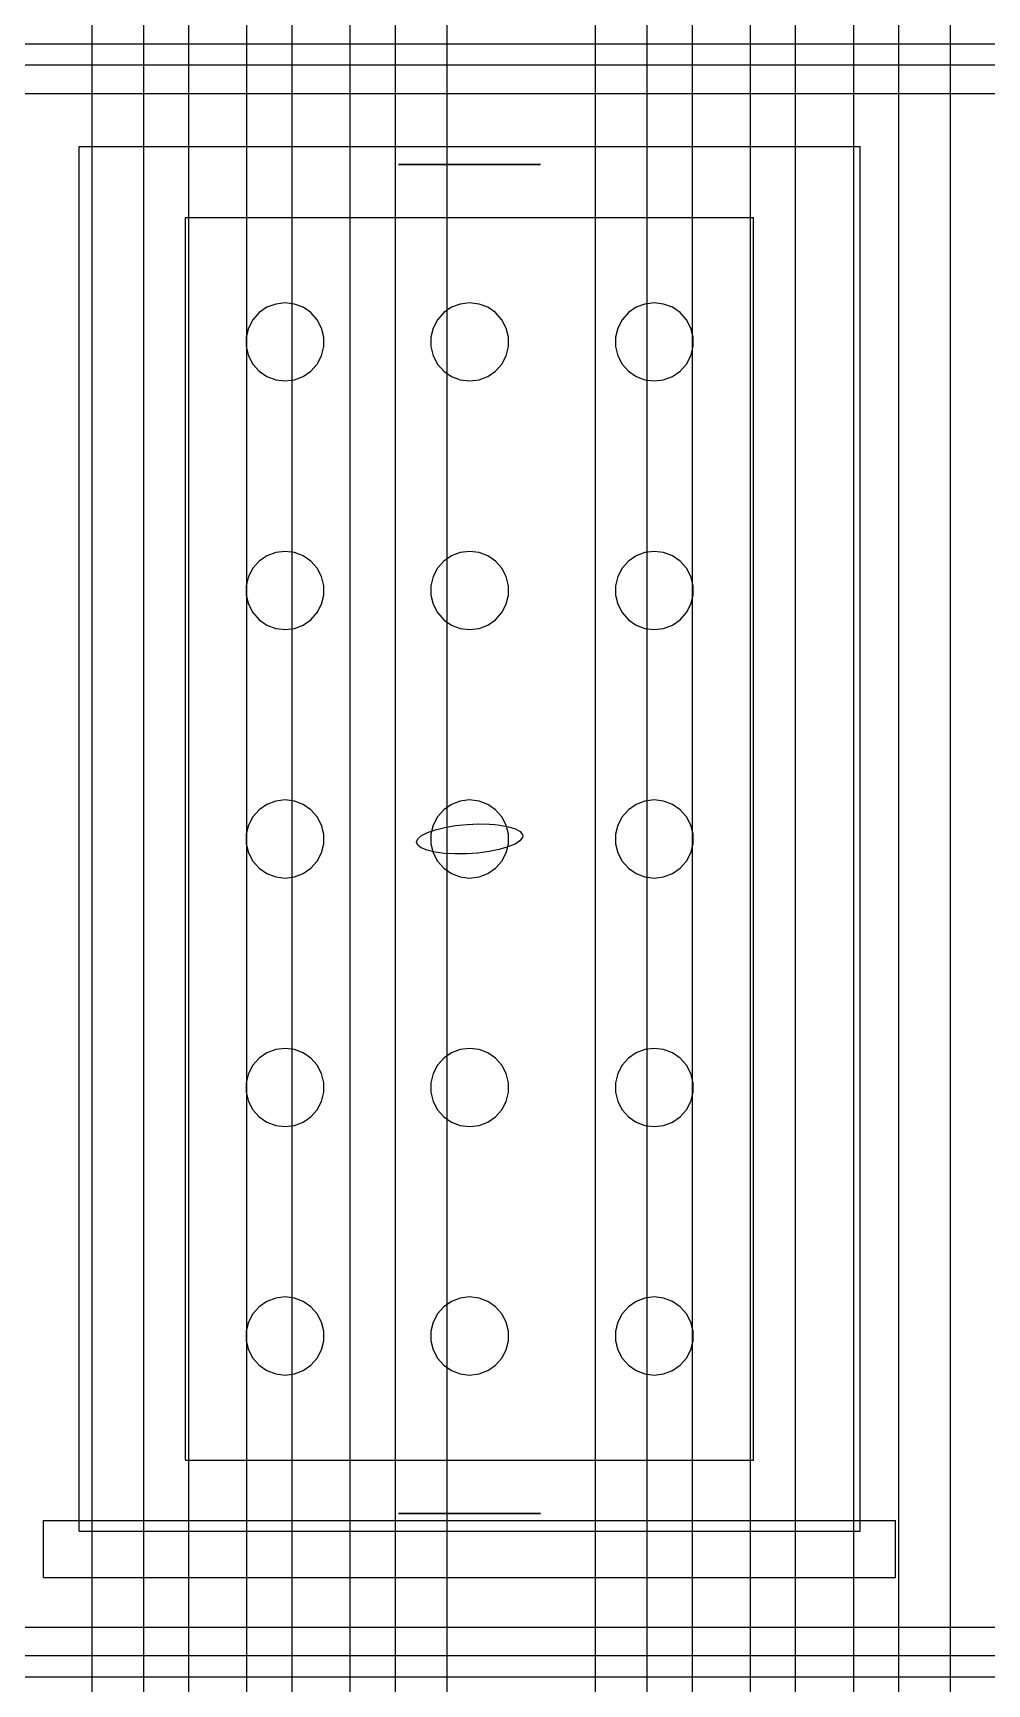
# Model space of a CAD drawing. Header units: millimetres. Extents: x -1355 to 669, y -1138 to 733.
# Drawn here: x -193.26 to -178.48, y 30.99 to 56.56 of the extents above; entities that cross this region are included whole.
import ezdxf

# ---------------------------------------------------------------- set-up
doc = ezdxf.new("R2010")
doc.units = ezdxf.units.MM
doc.layers.add('HIDDEN', color=8, linetype='Continuous')

msp = doc.modelspace()

# ---------------------------------------------------------------- linework, layer by layer
at = {"layer": 'HIDDEN'}
for points in [[(-192.35, 5.81), (-192.35, 276.75)], [(-192.35, 5.81), (-192.35, 276.75)], [(-186.85, 5.81), (-186.85, 276.75)], [(-186.85, 5.81), (-186.85, 276.75)], [(-184.55, 6.03), (-184.55, 276.75)], [(-184.55, 6.03), (-184.55, 276.75)], [(-179.05, 6.03), (-179.05, 276.75)], [(-179.05, 6.03), (-179.05, 276.75)], [(-191.55, 6.31), (-191.55, 276.25)], [(-191.55, 6.31), (-191.55, 276.25)], [(-190.85, 6.31), (-190.85, 276.25)], [(-190.85, 6.31), (-190.85, 276.25)], [(-189.95, 6.31), (-189.95, 276.25)], [(-189.95, 6.31), (-189.95, 276.25)], [(-189.25, 6.31), (-189.25, 276.25)], [(-189.25, 6.31), (-189.25, 276.25)], [(-188.35, 6.31), (-188.35, 276.25)], [(-188.35, 6.31), (-188.35, 276.25)], [(-187.65, 6.31), (-187.65, 276.25)], [(-187.65, 6.31), (-187.65, 276.25)], [(-183.75, 6.53), (-183.75, 276.25)], [(-183.75, 6.53), (-183.75, 276.25)], [(-183.05, 6.53), (-183.05, 276.25)], [(-183.05, 6.53), (-183.05, 276.25)], [(-182.15, 6.53), (-182.15, 276.25)], [(-182.15, 6.53), (-182.15, 276.25)], [(-181.45, 6.53), (-181.45, 276.25)], [(-181.45, 6.53), (-181.45, 276.25)], [(-180.55, 6.53), (-180.55, 276.25)], [(-180.55, 6.53), (-180.55, 276.25)], [(-179.85, 6.53), (-179.85, 276.25)], [(-179.85, 6.53), (-179.85, 276.25)], [(-317.4, 56.4), (-97.4, 56.4)], [(-317.4, 56.4), (-97.4, 56.4)], [(-317.4, 56.4), (-97.4, 56.4)], [(-317.4, 56.4), (-97.4, 56.4)], [(-317.4, 56.07), (-97.4, 56.07)], [(-317.4, 56.07), (-97.4, 56.07)], [(-317.4, 55.63), (-97.4, 55.63)], [(-317.4, 55.63), (-97.4, 55.63)], [(-317.4, 55.63), (-97.4, 55.63)], [(-317.4, 55.63), (-97.4, 55.63)], [(-192.55, 54.805), (-180.45, 54.805)], [(-192.55, 54.805), (-180.45, 54.805)], [(-192.55, 33.355), (-192.55, 54.805)], [(-192.55, 33.355), (-192.55, 54.805)], [(-180.45, 33.355), (-180.45, 54.805)], [(-180.45, 33.355), (-180.45, 54.805)], [(-187.6, 54.53), (-187.592, 54.53)], [(-187.592, 54.53), (-187.6, 54.53)], [(-187.592, 54.53), (-187.529, 54.53)], [(-187.529, 54.53), (-187.592, 54.53)], [(-187.529, 54.53), (-187.405, 54.53)], [(-187.405, 54.53), (-187.529, 54.53)], [(-187.405, 54.53), (-187.229, 54.53)], [(-187.229, 54.53), (-187.405, 54.53)], [(-187.229, 54.53), (-187.011, 54.53)], [(-187.011, 54.53), (-187.229, 54.53)], [(-187.011, 54.53), (-186.763, 54.53)], [(-186.763, 54.53), (-187.011, 54.53)], [(-186.763, 54.53), (-186.5, 54.53)], [(-186.5, 54.53), (-186.763, 54.53)], [(-186.237, 54.53), (-186.5, 54.53)], [(-186.5, 54.53), (-186.237, 54.53)], [(-185.989, 54.53), (-186.237, 54.53)], [(-186.237, 54.53), (-185.989, 54.53)], [(-185.771, 54.53), (-185.989, 54.53)], [(-185.989, 54.53), (-185.771, 54.53)], [(-185.595, 54.53), (-185.771, 54.53)], [(-185.771, 54.53), (-185.595, 54.53)], [(-185.471, 54.53), (-185.595, 54.53)], [(-185.595, 54.53), (-185.471, 54.53)], [(-185.408, 54.53), (-185.471, 54.53)], [(-185.471, 54.53), (-185.408, 54.53)], [(-185.4, 54.53), (-185.408, 54.53)], [(-185.408, 54.53), (-185.4, 54.53)], [(-190.9, 53.705), (-182.1, 53.705)], [(-190.9, 53.705), (-182.1, 53.705)], [(-190.9, 34.455), (-190.9, 53.705)], [(-190.9, 34.455), (-190.9, 53.705)], [(-190.9, 53.705), (-182.1, 53.705)], [(-190.9, 53.705), (-182.1, 53.705)], [(-190.9, 34.455), (-190.9, 53.705)], [(-190.9, 34.455), (-190.9, 53.705)], [(-190.9, 53.705), (-182.1, 53.705)], [(-190.9, 53.705), (-182.1, 53.705)], [(-190.9, 34.455), (-190.9, 53.705)], [(-190.9, 34.455), (-190.9, 53.705)], [(-190.9, 53.705), (-182.1, 53.705)], [(-190.9, 53.705), (-182.1, 53.705)], [(-190.9, 34.455), (-190.9, 53.705)], [(-190.9, 34.455), (-190.9, 53.705)], [(-190.9, 53.705), (-182.1, 53.705)], [(-190.9, 53.705), (-182.1, 53.705)], [(-190.9, 34.455), (-190.9, 53.705)], [(-190.9, 34.455), (-190.9, 53.705)], [(-190.9, 53.705), (-182.1, 53.705)], [(-190.9, 53.705), (-182.1, 53.705)], [(-190.9, 34.455), (-190.9, 53.705)], [(-190.9, 34.455), (-190.9, 53.705)], [(-190.9, 53.705), (-182.1, 53.705)], [(-190.9, 53.705), (-182.1, 53.705)], [(-190.9, 34.455), (-190.9, 53.705)], [(-190.9, 34.455), (-190.9, 53.705)], [(-190.9, 53.705), (-182.1, 53.705)], [(-190.9, 53.705), (-182.1, 53.705)], [(-190.9, 34.455), (-190.9, 53.705)], [(-190.9, 34.455), (-190.9, 53.705)], [(-190.9, 53.705), (-182.1, 53.705)], [(-190.9, 53.705), (-182.1, 53.705)], [(-190.9, 34.455), (-190.9, 53.705)], [(-190.9, 34.455), (-190.9, 53.705)], [(-190.9, 53.705), (-182.1, 53.705)], [(-190.9, 53.705), (-182.1, 53.705)], [(-190.9, 34.455), (-190.9, 53.705)], [(-190.9, 34.455), (-190.9, 53.705)], [(-190.9, 53.705), (-182.1, 53.705)], [(-190.9, 53.705), (-182.1, 53.705)], [(-190.9, 34.455), (-190.9, 53.705)], [(-190.9, 34.455), (-190.9, 53.705)], [(-190.9, 53.705), (-182.1, 53.705)], [(-190.9, 53.705), (-182.1, 53.705)], [(-190.9, 34.455), (-190.9, 53.705)], [(-190.9, 34.455), (-190.9, 53.705)], [(-190.9, 53.705), (-182.1, 53.705)], [(-190.9, 53.705), (-182.1, 53.705)], [(-190.9, 34.455), (-190.9, 53.705)], [(-190.9, 34.455), (-190.9, 53.705)], [(-190.9, 53.705), (-182.1, 53.705)], [(-190.9, 53.705), (-182.1, 53.705)], [(-190.9, 34.455), (-190.9, 53.705)], [(-190.9, 34.455), (-190.9, 53.705)], [(-190.9, 53.705), (-182.1, 53.705)], [(-190.9, 53.705), (-182.1, 53.705)], [(-190.9, 34.455), (-190.9, 53.705)], [(-190.9, 34.455), (-190.9, 53.705)], [(-190.9, 53.705), (-182.1, 53.705)], [(-190.9, 53.705), (-182.1, 53.705)], [(-190.9, 34.455), (-190.9, 53.705)], [(-190.9, 34.455), (-190.9, 53.705)], [(-190.9, 53.705), (-182.1, 53.705)], [(-190.9, 53.705), (-182.1, 53.705)], [(-190.9, 34.455), (-190.9, 53.705)], [(-190.9, 34.455), (-190.9, 53.705)], [(-190.9, 53.705), (-182.1, 53.705)], [(-190.9, 53.705), (-182.1, 53.705)], [(-190.9, 34.455), (-190.9, 53.705)], [(-190.9, 34.455), (-190.9, 53.705)], [(-190.9, 53.705), (-182.1, 53.705)], [(-190.9, 53.705), (-182.1, 53.705)], [(-190.9, 34.455), (-190.9, 53.705)], [(-190.9, 34.455), (-190.9, 53.705)], [(-190.9, 53.705), (-182.1, 53.705)], [(-190.9, 53.705), (-182.1, 53.705)], [(-190.9, 34.455), (-190.9, 53.705)], [(-190.9, 34.455), (-190.9, 53.705)], [(-190.9, 53.705), (-182.1, 53.705)], [(-190.9, 53.705), (-182.1, 53.705)], [(-190.9, 34.455), (-190.9, 53.705)], [(-190.9, 34.455), (-190.9, 53.705)], [(-190.9, 53.705), (-182.1, 53.705)], [(-190.9, 53.705), (-182.1, 53.705)], [(-190.9, 34.455), (-190.9, 53.705)], [(-190.9, 34.455), (-190.9, 53.705)], [(-190.9, 53.705), (-182.1, 53.705)], [(-190.9, 53.705), (-182.1, 53.705)], [(-190.9, 34.455), (-190.9, 53.705)], [(-190.9, 34.455), (-190.9, 53.705)], [(-190.9, 53.705), (-182.1, 53.705)], [(-190.9, 53.705), (-182.1, 53.705)], [(-190.9, 34.455), (-190.9, 53.705)], [(-190.9, 34.455), (-190.9, 53.705)], [(-190.9, 53.705), (-182.1, 53.705)], [(-190.9, 53.705), (-182.1, 53.705)], [(-190.9, 34.455), (-190.9, 53.705)], [(-190.9, 34.455), (-190.9, 53.705)], [(-190.9, 53.705), (-182.1, 53.705)], [(-190.9, 53.705), (-182.1, 53.705)], [(-190.9, 34.455), (-190.9, 53.705)], [(-190.9, 34.455), (-190.9, 53.705)], [(-182.1, 34.455), (-182.1, 53.705)], [(-182.1, 34.455), (-182.1, 53.705)], [(-182.1, 34.455), (-182.1, 53.705)], [(-182.1, 34.455), (-182.1, 53.705)], [(-182.1, 34.455), (-182.1, 53.705)], [(-182.1, 34.455), (-182.1, 53.705)], [(-182.1, 34.455), (-182.1, 53.705)], [(-182.1, 34.455), (-182.1, 53.705)], [(-182.1, 34.455), (-182.1, 53.705)], [(-182.1, 34.455), (-182.1, 53.705)], [(-182.1, 34.455), (-182.1, 53.705)], [(-182.1, 34.455), (-182.1, 53.705)], [(-182.1, 34.455), (-182.1, 53.705)], [(-182.1, 34.455), (-182.1, 53.705)], [(-182.1, 34.455), (-182.1, 53.705)], [(-182.1, 34.455), (-182.1, 53.705)], [(-182.1, 34.455), (-182.1, 53.705)], [(-182.1, 34.455), (-182.1, 53.705)], [(-182.1, 34.455), (-182.1, 53.705)], [(-182.1, 34.455), (-182.1, 53.705)], [(-182.1, 34.455), (-182.1, 53.705)], [(-182.1, 34.455), (-182.1, 53.705)], [(-182.1, 34.455), (-182.1, 53.705)], [(-182.1, 34.455), (-182.1, 53.705)], [(-182.1, 34.455), (-182.1, 53.705)], [(-182.1, 34.455), (-182.1, 53.705)], [(-182.1, 34.455), (-182.1, 53.705)], [(-182.1, 34.455), (-182.1, 53.705)], [(-182.1, 34.455), (-182.1, 53.705)], [(-182.1, 34.455), (-182.1, 53.705)], [(-182.1, 34.455), (-182.1, 53.705)], [(-182.1, 34.455), (-182.1, 53.705)], [(-182.1, 34.455), (-182.1, 53.705)], [(-182.1, 34.455), (-182.1, 53.705)], [(-182.1, 34.455), (-182.1, 53.705)], [(-182.1, 34.455), (-182.1, 53.705)], [(-182.1, 34.455), (-182.1, 53.705)], [(-182.1, 34.455), (-182.1, 53.705)], [(-182.1, 34.455), (-182.1, 53.705)], [(-182.1, 34.455), (-182.1, 53.705)], [(-182.1, 34.455), (-182.1, 53.705)], [(-182.1, 34.455), (-182.1, 53.705)], [(-182.1, 34.455), (-182.1, 53.705)], [(-182.1, 34.455), (-182.1, 53.705)], [(-182.1, 34.455), (-182.1, 53.705)], [(-182.1, 34.455), (-182.1, 53.705)], [(-182.1, 34.455), (-182.1, 53.705)], [(-182.1, 34.455), (-182.1, 53.705)], [(-182.1, 34.455), (-182.1, 53.705)], [(-182.1, 34.455), (-182.1, 53.705)], [(-182.1, 34.455), (-182.1, 53.705)], [(-182.1, 34.455), (-182.1, 53.705)], [(-189.761, 52.233), (-189.858, 52.124)], [(-189.761, 52.233), (-189.858, 52.124)], [(-189.641, 52.316), (-189.761, 52.233)], [(-189.641, 52.316), (-189.761, 52.233)], [(-189.505, 52.367), (-189.641, 52.316)], [(-189.505, 52.367), (-189.641, 52.316)], [(-189.36, 52.385), (-189.505, 52.367)], [(-189.36, 52.385), (-189.505, 52.367)], [(-189.215, 52.367), (-189.36, 52.385)], [(-189.215, 52.367), (-189.36, 52.385)], [(-189.079, 52.316), (-189.215, 52.367)], [(-189.079, 52.316), (-189.215, 52.367)], [(-188.959, 52.233), (-189.079, 52.316)], [(-188.959, 52.233), (-189.079, 52.316)], [(-188.862, 52.124), (-188.959, 52.233)], [(-188.862, 52.124), (-188.959, 52.233)], [(-186.901, 52.233), (-186.998, 52.124)], [(-186.901, 52.233), (-186.998, 52.124)], [(-186.781, 52.316), (-186.901, 52.233)], [(-186.781, 52.316), (-186.901, 52.233)], [(-186.645, 52.367), (-186.781, 52.316)], [(-186.645, 52.367), (-186.781, 52.316)], [(-186.5, 52.385), (-186.645, 52.367)], [(-186.5, 52.385), (-186.645, 52.367)], [(-186.355, 52.367), (-186.5, 52.385)], [(-186.355, 52.367), (-186.5, 52.385)], [(-186.219, 52.316), (-186.355, 52.367)], [(-186.219, 52.316), (-186.355, 52.367)], [(-186.099, 52.233), (-186.219, 52.316)], [(-186.099, 52.233), (-186.219, 52.316)], [(-186.002, 52.124), (-186.099, 52.233)], [(-186.002, 52.124), (-186.099, 52.233)], [(-184.041, 52.233), (-184.138, 52.124)], [(-184.041, 52.233), (-184.138, 52.124)], [(-183.921, 52.316), (-184.041, 52.233)], [(-183.921, 52.316), (-184.041, 52.233)], [(-183.785, 52.367), (-183.921, 52.316)], [(-183.785, 52.367), (-183.921, 52.316)], [(-183.64, 52.385), (-183.785, 52.367)], [(-183.64, 52.385), (-183.785, 52.367)], [(-183.495, 52.367), (-183.64, 52.385)], [(-183.495, 52.367), (-183.64, 52.385)], [(-183.359, 52.316), (-183.495, 52.367)], [(-183.359, 52.316), (-183.495, 52.367)], [(-183.239, 52.233), (-183.359, 52.316)], [(-183.239, 52.233), (-183.359, 52.316)], [(-183.142, 52.124), (-183.239, 52.233)], [(-183.142, 52.124), (-183.239, 52.233)], [(-189.926, 51.995), (-189.961, 51.853)], [(-189.926, 51.995), (-189.961, 51.853)], [(-189.858, 52.124), (-189.926, 51.995)], [(-189.858, 52.124), (-189.926, 51.995)], [(-188.794, 51.995), (-188.862, 52.124)], [(-188.794, 51.995), (-188.862, 52.124)], [(-188.759, 51.853), (-188.794, 51.995)], [(-188.759, 51.853), (-188.794, 51.995)], [(-187.066, 51.995), (-187.101, 51.853)], [(-187.066, 51.995), (-187.101, 51.853)], [(-186.998, 52.124), (-187.066, 51.995)], [(-186.998, 52.124), (-187.066, 51.995)], [(-185.934, 51.995), (-186.002, 52.124)], [(-185.934, 51.995), (-186.002, 52.124)], [(-185.899, 51.853), (-185.934, 51.995)], [(-185.899, 51.853), (-185.934, 51.995)], [(-184.206, 51.995), (-184.241, 51.853)], [(-184.206, 51.995), (-184.241, 51.853)], [(-184.138, 52.124), (-184.206, 51.995)], [(-184.138, 52.124), (-184.206, 51.995)], [(-183.074, 51.995), (-183.142, 52.124)], [(-183.074, 51.995), (-183.142, 52.124)], [(-183.039, 51.853), (-183.074, 51.995)], [(-183.039, 51.853), (-183.074, 51.995)], [(-189.961, 51.853), (-189.961, 51.707)], [(-189.961, 51.853), (-189.961, 51.707)], [(-189.961, 51.707), (-189.926, 51.565)], [(-189.961, 51.707), (-189.926, 51.565)], [(-188.794, 51.565), (-188.759, 51.707)], [(-188.794, 51.565), (-188.759, 51.707)], [(-188.759, 51.707), (-188.759, 51.853)], [(-188.759, 51.707), (-188.759, 51.853)], [(-187.101, 51.853), (-187.101, 51.707)], [(-187.101, 51.853), (-187.101, 51.707)], [(-187.101, 51.707), (-187.066, 51.565)], [(-187.101, 51.707), (-187.066, 51.565)], [(-185.934, 51.565), (-185.899, 51.707)], [(-185.934, 51.565), (-185.899, 51.707)], [(-185.899, 51.707), (-185.899, 51.853)], [(-185.899, 51.707), (-185.899, 51.853)], [(-184.241, 51.853), (-184.241, 51.707)], [(-184.241, 51.853), (-184.241, 51.707)], [(-184.241, 51.707), (-184.206, 51.565)], [(-184.241, 51.707), (-184.206, 51.565)], [(-183.074, 51.565), (-183.039, 51.707)], [(-183.074, 51.565), (-183.039, 51.707)], [(-183.039, 51.707), (-183.039, 51.853)], [(-183.039, 51.707), (-183.039, 51.853)], [(-189.926, 51.565), (-189.858, 51.436)], [(-189.926, 51.565), (-189.858, 51.436)], [(-189.858, 51.436), (-189.761, 51.327)], [(-189.858, 51.436), (-189.761, 51.327)], [(-188.959, 51.327), (-188.862, 51.436)], [(-188.959, 51.327), (-188.862, 51.436)], [(-188.862, 51.436), (-188.794, 51.565)], [(-188.862, 51.436), (-188.794, 51.565)], [(-187.066, 51.565), (-186.998, 51.436)], [(-187.066, 51.565), (-186.998, 51.436)], [(-186.998, 51.436), (-186.901, 51.327)], [(-186.998, 51.436), (-186.901, 51.327)], [(-186.099, 51.327), (-186.002, 51.436)], [(-186.099, 51.327), (-186.002, 51.436)], [(-186.002, 51.436), (-185.934, 51.565)], [(-186.002, 51.436), (-185.934, 51.565)], [(-184.206, 51.565), (-184.138, 51.436)], [(-184.206, 51.565), (-184.138, 51.436)], [(-184.138, 51.436), (-184.041, 51.327)], [(-184.138, 51.436), (-184.041, 51.327)], [(-183.239, 51.327), (-183.142, 51.436)], [(-183.239, 51.327), (-183.142, 51.436)], [(-183.142, 51.436), (-183.074, 51.565)], [(-183.142, 51.436), (-183.074, 51.565)], [(-189.761, 51.327), (-189.641, 51.244)], [(-189.761, 51.327), (-189.641, 51.244)], [(-189.641, 51.244), (-189.505, 51.193)], [(-189.641, 51.244), (-189.505, 51.193)], [(-189.505, 51.193), (-189.36, 51.175)], [(-189.505, 51.193), (-189.36, 51.175)], [(-189.36, 51.175), (-189.215, 51.193)], [(-189.36, 51.175), (-189.215, 51.193)], [(-189.215, 51.193), (-189.079, 51.244)], [(-189.215, 51.193), (-189.079, 51.244)], [(-189.079, 51.244), (-188.959, 51.327)], [(-189.079, 51.244), (-188.959, 51.327)], [(-186.901, 51.327), (-186.781, 51.244)], [(-186.901, 51.327), (-186.781, 51.244)], [(-186.781, 51.244), (-186.645, 51.193)], [(-186.781, 51.244), (-186.645, 51.193)], [(-186.645, 51.193), (-186.5, 51.175)], [(-186.645, 51.193), (-186.5, 51.175)], [(-186.5, 51.175), (-186.355, 51.193)], [(-186.5, 51.175), (-186.355, 51.193)], [(-186.355, 51.193), (-186.219, 51.244)], [(-186.355, 51.193), (-186.219, 51.244)], [(-186.219, 51.244), (-186.099, 51.327)], [(-186.219, 51.244), (-186.099, 51.327)], [(-184.041, 51.327), (-183.921, 51.244)], [(-184.041, 51.327), (-183.921, 51.244)], [(-183.921, 51.244), (-183.785, 51.193)], [(-183.921, 51.244), (-183.785, 51.193)], [(-183.785, 51.193), (-183.64, 51.175)], [(-183.785, 51.193), (-183.64, 51.175)], [(-183.64, 51.175), (-183.495, 51.193)], [(-183.64, 51.175), (-183.495, 51.193)], [(-183.495, 51.193), (-183.359, 51.244)], [(-183.495, 51.193), (-183.359, 51.244)], [(-183.359, 51.244), (-183.239, 51.327)], [(-183.359, 51.244), (-183.239, 51.327)], [(-189.761, 48.383), (-189.858, 48.274)], [(-189.761, 48.383), (-189.858, 48.274)], [(-189.641, 48.466), (-189.761, 48.383)], [(-189.641, 48.466), (-189.761, 48.383)], [(-189.505, 48.517), (-189.641, 48.466)], [(-189.505, 48.517), (-189.641, 48.466)], [(-189.36, 48.535), (-189.505, 48.517)], [(-189.36, 48.535), (-189.505, 48.517)], [(-189.215, 48.517), (-189.36, 48.535)], [(-189.215, 48.517), (-189.36, 48.535)], [(-189.079, 48.466), (-189.215, 48.517)], [(-189.079, 48.466), (-189.215, 48.517)], [(-188.959, 48.383), (-189.079, 48.466)], [(-188.959, 48.383), (-189.079, 48.466)], [(-188.862, 48.274), (-188.959, 48.383)], [(-188.862, 48.274), (-188.959, 48.383)], [(-186.901, 48.383), (-186.998, 48.274)], [(-186.901, 48.383), (-186.998, 48.274)], [(-186.781, 48.466), (-186.901, 48.383)], [(-186.781, 48.466), (-186.901, 48.383)], [(-186.645, 48.517), (-186.781, 48.466)], [(-186.645, 48.517), (-186.781, 48.466)], [(-186.5, 48.535), (-186.645, 48.517)], [(-186.5, 48.535), (-186.645, 48.517)], [(-186.355, 48.517), (-186.5, 48.535)], [(-186.355, 48.517), (-186.5, 48.535)], [(-186.219, 48.466), (-186.355, 48.517)], [(-186.219, 48.466), (-186.355, 48.517)], [(-186.099, 48.383), (-186.219, 48.466)], [(-186.099, 48.383), (-186.219, 48.466)], [(-186.002, 48.274), (-186.099, 48.383)], [(-186.002, 48.274), (-186.099, 48.383)], [(-184.041, 48.383), (-184.138, 48.274)], [(-184.041, 48.383), (-184.138, 48.274)], [(-183.921, 48.466), (-184.041, 48.383)], [(-183.921, 48.466), (-184.041, 48.383)], [(-183.785, 48.517), (-183.921, 48.466)], [(-183.785, 48.517), (-183.921, 48.466)], [(-183.64, 48.535), (-183.785, 48.517)], [(-183.64, 48.535), (-183.785, 48.517)], [(-183.495, 48.517), (-183.64, 48.535)], [(-183.495, 48.517), (-183.64, 48.535)], [(-183.359, 48.466), (-183.495, 48.517)], [(-183.359, 48.466), (-183.495, 48.517)], [(-183.239, 48.383), (-183.359, 48.466)], [(-183.239, 48.383), (-183.359, 48.466)], [(-183.142, 48.274), (-183.239, 48.383)], [(-183.142, 48.274), (-183.239, 48.383)], [(-189.926, 48.145), (-189.961, 48.003)], [(-189.926, 48.145), (-189.961, 48.003)], [(-189.858, 48.274), (-189.926, 48.145)], [(-189.858, 48.274), (-189.926, 48.145)], [(-188.794, 48.145), (-188.862, 48.274)], [(-188.794, 48.145), (-188.862, 48.274)], [(-188.759, 48.003), (-188.794, 48.145)], [(-188.759, 48.003), (-188.794, 48.145)], [(-187.066, 48.145), (-187.101, 48.003)], [(-187.066, 48.145), (-187.101, 48.003)], [(-186.998, 48.274), (-187.066, 48.145)], [(-186.998, 48.274), (-187.066, 48.145)], [(-185.934, 48.145), (-186.002, 48.274)], [(-185.934, 48.145), (-186.002, 48.274)], [(-185.899, 48.003), (-185.934, 48.145)], [(-185.899, 48.003), (-185.934, 48.145)], [(-184.206, 48.145), (-184.241, 48.003)], [(-184.206, 48.145), (-184.241, 48.003)], [(-184.138, 48.274), (-184.206, 48.145)], [(-184.138, 48.274), (-184.206, 48.145)], [(-183.074, 48.145), (-183.142, 48.274)], [(-183.074, 48.145), (-183.142, 48.274)], [(-183.039, 48.003), (-183.074, 48.145)], [(-183.039, 48.003), (-183.074, 48.145)], [(-189.961, 48.003), (-189.961, 47.857)], [(-189.961, 48.003), (-189.961, 47.857)], [(-189.961, 47.857), (-189.926, 47.715)], [(-189.961, 47.857), (-189.926, 47.715)], [(-188.794, 47.715), (-188.759, 47.857)], [(-188.794, 47.715), (-188.759, 47.857)], [(-188.759, 47.857), (-188.759, 48.003)], [(-188.759, 47.857), (-188.759, 48.003)], [(-187.101, 48.003), (-187.101, 47.857)], [(-187.101, 48.003), (-187.101, 47.857)], [(-187.101, 47.857), (-187.066, 47.715)], [(-187.101, 47.857), (-187.066, 47.715)], [(-185.934, 47.715), (-185.899, 47.857)], [(-185.934, 47.715), (-185.899, 47.857)], [(-185.899, 47.857), (-185.899, 48.003)], [(-185.899, 47.857), (-185.899, 48.003)], [(-184.241, 48.003), (-184.241, 47.857)], [(-184.241, 48.003), (-184.241, 47.857)], [(-184.241, 47.857), (-184.206, 47.715)], [(-184.241, 47.857), (-184.206, 47.715)], [(-183.074, 47.715), (-183.039, 47.857)], [(-183.074, 47.715), (-183.039, 47.857)], [(-183.039, 47.857), (-183.039, 48.003)], [(-183.039, 47.857), (-183.039, 48.003)], [(-189.926, 47.715), (-189.858, 47.586)], [(-189.926, 47.715), (-189.858, 47.586)], [(-189.858, 47.586), (-189.761, 47.477)], [(-189.858, 47.586), (-189.761, 47.477)], [(-188.959, 47.477), (-188.862, 47.586)], [(-188.959, 47.477), (-188.862, 47.586)], [(-188.862, 47.586), (-188.794, 47.715)], [(-188.862, 47.586), (-188.794, 47.715)], [(-187.066, 47.715), (-186.998, 47.586)], [(-187.066, 47.715), (-186.998, 47.586)], [(-186.998, 47.586), (-186.901, 47.477)], [(-186.998, 47.586), (-186.901, 47.477)], [(-186.099, 47.477), (-186.002, 47.586)], [(-186.099, 47.477), (-186.002, 47.586)], [(-186.002, 47.586), (-185.934, 47.715)], [(-186.002, 47.586), (-185.934, 47.715)], [(-184.206, 47.715), (-184.138, 47.586)], [(-184.206, 47.715), (-184.138, 47.586)], [(-184.138, 47.586), (-184.041, 47.477)], [(-184.138, 47.586), (-184.041, 47.477)], [(-183.239, 47.477), (-183.142, 47.586)], [(-183.239, 47.477), (-183.142, 47.586)], [(-183.142, 47.586), (-183.074, 47.715)], [(-183.142, 47.586), (-183.074, 47.715)], [(-189.761, 47.477), (-189.641, 47.394)], [(-189.761, 47.477), (-189.641, 47.394)], [(-189.641, 47.394), (-189.505, 47.343)], [(-189.641, 47.394), (-189.505, 47.343)], [(-189.505, 47.343), (-189.36, 47.325)], [(-189.505, 47.343), (-189.36, 47.325)], [(-189.36, 47.325), (-189.215, 47.343)], [(-189.36, 47.325), (-189.215, 47.343)], [(-189.215, 47.343), (-189.079, 47.394)], [(-189.215, 47.343), (-189.079, 47.394)], [(-189.079, 47.394), (-188.959, 47.477)], [(-189.079, 47.394), (-188.959, 47.477)], [(-186.901, 47.477), (-186.781, 47.394)], [(-186.901, 47.477), (-186.781, 47.394)], [(-186.781, 47.394), (-186.645, 47.343)], [(-186.781, 47.394), (-186.645, 47.343)], [(-186.645, 47.343), (-186.5, 47.325)], [(-186.645, 47.343), (-186.5, 47.325)], [(-186.5, 47.325), (-186.355, 47.343)], [(-186.5, 47.325), (-186.355, 47.343)], [(-186.355, 47.343), (-186.219, 47.394)], [(-186.355, 47.343), (-186.219, 47.394)], [(-186.219, 47.394), (-186.099, 47.477)], [(-186.219, 47.394), (-186.099, 47.477)], [(-184.041, 47.477), (-183.921, 47.394)], [(-184.041, 47.477), (-183.921, 47.394)], [(-183.921, 47.394), (-183.785, 47.343)], [(-183.921, 47.394), (-183.785, 47.343)], [(-183.785, 47.343), (-183.64, 47.325)], [(-183.785, 47.343), (-183.64, 47.325)], [(-183.64, 47.325), (-183.495, 47.343)], [(-183.64, 47.325), (-183.495, 47.343)], [(-183.495, 47.343), (-183.359, 47.394)], [(-183.495, 47.343), (-183.359, 47.394)], [(-183.359, 47.394), (-183.239, 47.477)], [(-183.359, 47.394), (-183.239, 47.477)], [(-189.761, 44.533), (-189.858, 44.424)], [(-189.761, 44.533), (-189.858, 44.424)], [(-189.641, 44.616), (-189.761, 44.533)], [(-189.641, 44.616), (-189.761, 44.533)], [(-189.505, 44.667), (-189.641, 44.616)], [(-189.505, 44.667), (-189.641, 44.616)], [(-189.36, 44.685), (-189.505, 44.667)], [(-189.36, 44.685), (-189.505, 44.667)], [(-189.215, 44.667), (-189.36, 44.685)], [(-189.215, 44.667), (-189.36, 44.685)], [(-189.079, 44.616), (-189.215, 44.667)], [(-189.079, 44.616), (-189.215, 44.667)], [(-188.959, 44.533), (-189.079, 44.616)], [(-188.959, 44.533), (-189.079, 44.616)], [(-188.862, 44.424), (-188.959, 44.533)], [(-188.862, 44.424), (-188.959, 44.533)], [(-186.901, 44.533), (-186.998, 44.424)], [(-186.901, 44.533), (-186.998, 44.424)], [(-186.781, 44.616), (-186.901, 44.533)], [(-186.781, 44.616), (-186.901, 44.533)], [(-186.645, 44.667), (-186.781, 44.616)], [(-186.645, 44.667), (-186.781, 44.616)], [(-186.5, 44.685), (-186.645, 44.667)], [(-186.5, 44.685), (-186.645, 44.667)], [(-186.355, 44.667), (-186.5, 44.685)], [(-186.355, 44.667), (-186.5, 44.685)], [(-186.219, 44.616), (-186.355, 44.667)], [(-186.219, 44.616), (-186.355, 44.667)], [(-186.099, 44.533), (-186.219, 44.616)], [(-186.099, 44.533), (-186.219, 44.616)], [(-186.002, 44.424), (-186.099, 44.533)], [(-186.002, 44.424), (-186.099, 44.533)], [(-184.041, 44.533), (-184.138, 44.424)], [(-184.041, 44.533), (-184.138, 44.424)], [(-183.921, 44.616), (-184.041, 44.533)], [(-183.921, 44.616), (-184.041, 44.533)], [(-183.785, 44.667), (-183.921, 44.616)], [(-183.785, 44.667), (-183.921, 44.616)], [(-183.64, 44.685), (-183.785, 44.667)], [(-183.64, 44.685), (-183.785, 44.667)], [(-183.495, 44.667), (-183.64, 44.685)], [(-183.495, 44.667), (-183.64, 44.685)], [(-183.359, 44.616), (-183.495, 44.667)], [(-183.359, 44.616), (-183.495, 44.667)], [(-183.239, 44.533), (-183.359, 44.616)], [(-183.239, 44.533), (-183.359, 44.616)], [(-183.142, 44.424), (-183.239, 44.533)], [(-183.142, 44.424), (-183.239, 44.533)], [(-189.926, 44.295), (-189.961, 44.153)], [(-189.926, 44.295), (-189.961, 44.153)], [(-189.858, 44.424), (-189.926, 44.295)], [(-189.858, 44.424), (-189.926, 44.295)], [(-188.794, 44.295), (-188.862, 44.424)], [(-188.794, 44.295), (-188.862, 44.424)], [(-188.759, 44.153), (-188.794, 44.295)], [(-188.759, 44.153), (-188.794, 44.295)], [(-187.066, 44.295), (-187.101, 44.153)], [(-187.066, 44.295), (-187.101, 44.153)], [(-186.998, 44.424), (-187.066, 44.295)], [(-186.998, 44.424), (-187.066, 44.295)], [(-187.031, 44.224), (-186.883, 44.26)], [(-186.883, 44.26), (-186.717, 44.288)], [(-186.717, 44.288), (-186.541, 44.305)], [(-186.541, 44.305), (-186.363, 44.313)], [(-186.363, 44.313), (-186.193, 44.309)], [(-186.193, 44.309), (-186.109, 44.303)], [(-186.109, 44.303), (-186.031, 44.294)], [(-186.031, 44.294), (-185.898, 44.27)], [(-185.934, 44.295), (-186.002, 44.424)], [(-185.934, 44.295), (-186.002, 44.424)], [(-185.899, 44.153), (-185.934, 44.295)], [(-185.899, 44.153), (-185.934, 44.295)], [(-185.898, 44.27), (-185.792, 44.237)], [(-184.206, 44.295), (-184.241, 44.153)], [(-184.206, 44.295), (-184.241, 44.153)], [(-184.138, 44.424), (-184.206, 44.295)], [(-184.138, 44.424), (-184.206, 44.295)], [(-183.074, 44.295), (-183.142, 44.424)], [(-183.074, 44.295), (-183.142, 44.424)], [(-183.039, 44.153), (-183.074, 44.295)], [(-183.039, 44.153), (-183.074, 44.295)], [(-189.961, 44.153), (-189.961, 44.007)], [(-189.961, 44.153), (-189.961, 44.007)], [(-189.961, 44.007), (-189.926, 43.865)], [(-189.961, 44.007), (-189.926, 43.865)], [(-188.794, 43.865), (-188.759, 44.007)], [(-188.794, 43.865), (-188.759, 44.007)], [(-188.759, 44.007), (-188.759, 44.153)], [(-188.759, 44.007), (-188.759, 44.153)], [(-187.324, 44.033), (-187.304, 44.084)], [(-187.305, 43.986), (-187.324, 44.033)], [(-187.304, 44.084), (-187.246, 44.134)], [(-187.246, 44.134), (-187.154, 44.181)], [(-187.154, 44.181), (-187.031, 44.224)], [(-187.101, 44.153), (-187.101, 44.007)], [(-187.101, 44.153), (-187.101, 44.007)], [(-187.101, 44.007), (-187.066, 43.865)], [(-187.101, 44.007), (-187.066, 43.865)], [(-185.934, 43.865), (-185.899, 44.007)], [(-185.934, 43.865), (-185.899, 44.007)], [(-185.797, 44.001), (-185.906, 43.956)], [(-185.899, 44.007), (-185.899, 44.153)], [(-185.899, 44.007), (-185.899, 44.153)], [(-185.721, 44.05), (-185.797, 44.001)], [(-185.792, 44.237), (-185.718, 44.196)], [(-185.682, 44.101), (-185.721, 44.05)], [(-185.718, 44.196), (-185.681, 44.15)], [(-185.676, 44.127), (-185.682, 44.101)], [(-185.681, 44.15), (-185.676, 44.127)], [(-184.241, 44.153), (-184.241, 44.007)], [(-184.241, 44.153), (-184.241, 44.007)], [(-184.241, 44.007), (-184.206, 43.865)], [(-184.241, 44.007), (-184.206, 43.865)], [(-183.074, 43.865), (-183.039, 44.007)], [(-183.074, 43.865), (-183.039, 44.007)], [(-183.039, 44.007), (-183.039, 44.153)], [(-183.039, 44.007), (-183.039, 44.153)], [(-189.926, 43.865), (-189.858, 43.736)], [(-189.926, 43.865), (-189.858, 43.736)], [(-189.858, 43.736), (-189.761, 43.627)], [(-189.858, 43.736), (-189.761, 43.627)], [(-188.959, 43.627), (-188.862, 43.736)], [(-188.959, 43.627), (-188.862, 43.736)], [(-188.862, 43.736), (-188.794, 43.865)], [(-188.862, 43.736), (-188.794, 43.865)], [(-187.249, 43.943), (-187.305, 43.986)], [(-187.158, 43.905), (-187.249, 43.943)], [(-187.036, 43.876), (-187.158, 43.905)], [(-187.066, 43.865), (-186.998, 43.736)], [(-187.066, 43.865), (-186.998, 43.736)], [(-186.89, 43.857), (-187.036, 43.876)], [(-186.998, 43.736), (-186.901, 43.627)], [(-186.998, 43.736), (-186.901, 43.627)], [(-186.725, 43.848), (-186.89, 43.857)], [(-186.55, 43.85), (-186.725, 43.848)], [(-186.372, 43.862), (-186.55, 43.85)], [(-186.2, 43.885), (-186.372, 43.862)], [(-186.043, 43.917), (-186.2, 43.885)], [(-186.099, 43.627), (-186.002, 43.736)], [(-186.099, 43.627), (-186.002, 43.736)], [(-185.906, 43.956), (-186.043, 43.917)], [(-186.002, 43.736), (-185.934, 43.865)], [(-186.002, 43.736), (-185.934, 43.865)], [(-184.206, 43.865), (-184.138, 43.736)], [(-184.206, 43.865), (-184.138, 43.736)], [(-184.138, 43.736), (-184.041, 43.627)], [(-184.138, 43.736), (-184.041, 43.627)], [(-183.239, 43.627), (-183.142, 43.736)], [(-183.239, 43.627), (-183.142, 43.736)], [(-183.142, 43.736), (-183.074, 43.865)], [(-183.142, 43.736), (-183.074, 43.865)], [(-189.761, 43.627), (-189.641, 43.544)], [(-189.761, 43.627), (-189.641, 43.544)], [(-189.641, 43.544), (-189.505, 43.493)], [(-189.641, 43.544), (-189.505, 43.493)], [(-189.505, 43.493), (-189.36, 43.475)], [(-189.505, 43.493), (-189.36, 43.475)], [(-189.36, 43.475), (-189.215, 43.493)], [(-189.36, 43.475), (-189.215, 43.493)], [(-189.215, 43.493), (-189.079, 43.544)], [(-189.215, 43.493), (-189.079, 43.544)], [(-189.079, 43.544), (-188.959, 43.627)], [(-189.079, 43.544), (-188.959, 43.627)], [(-186.901, 43.627), (-186.781, 43.544)], [(-186.901, 43.627), (-186.781, 43.544)], [(-186.781, 43.544), (-186.645, 43.493)], [(-186.781, 43.544), (-186.645, 43.493)], [(-186.645, 43.493), (-186.5, 43.475)], [(-186.645, 43.493), (-186.5, 43.475)], [(-186.5, 43.475), (-186.355, 43.493)], [(-186.5, 43.475), (-186.355, 43.493)], [(-186.355, 43.493), (-186.219, 43.544)], [(-186.355, 43.493), (-186.219, 43.544)], [(-186.219, 43.544), (-186.099, 43.627)], [(-186.219, 43.544), (-186.099, 43.627)], [(-184.041, 43.627), (-183.921, 43.544)], [(-184.041, 43.627), (-183.921, 43.544)], [(-183.921, 43.544), (-183.785, 43.493)], [(-183.921, 43.544), (-183.785, 43.493)], [(-183.785, 43.493), (-183.64, 43.475)], [(-183.785, 43.493), (-183.64, 43.475)], [(-183.64, 43.475), (-183.495, 43.493)], [(-183.64, 43.475), (-183.495, 43.493)], [(-183.495, 43.493), (-183.359, 43.544)], [(-183.495, 43.493), (-183.359, 43.544)], [(-183.359, 43.544), (-183.239, 43.627)], [(-183.359, 43.544), (-183.239, 43.627)], [(-189.761, 40.683), (-189.858, 40.574)], [(-189.761, 40.683), (-189.858, 40.574)], [(-189.641, 40.766), (-189.761, 40.683)], [(-189.641, 40.766), (-189.761, 40.683)], [(-189.505, 40.817), (-189.641, 40.766)], [(-189.505, 40.817), (-189.641, 40.766)], [(-189.36, 40.835), (-189.505, 40.817)], [(-189.36, 40.835), (-189.505, 40.817)], [(-189.215, 40.817), (-189.36, 40.835)], [(-189.215, 40.817), (-189.36, 40.835)], [(-189.079, 40.766), (-189.215, 40.817)], [(-189.079, 40.766), (-189.215, 40.817)], [(-188.959, 40.683), (-189.079, 40.766)], [(-188.959, 40.683), (-189.079, 40.766)], [(-188.862, 40.574), (-188.959, 40.683)], [(-188.862, 40.574), (-188.959, 40.683)], [(-186.901, 40.683), (-186.998, 40.574)], [(-186.901, 40.683), (-186.998, 40.574)], [(-186.781, 40.766), (-186.901, 40.683)], [(-186.781, 40.766), (-186.901, 40.683)], [(-186.645, 40.817), (-186.781, 40.766)], [(-186.645, 40.817), (-186.781, 40.766)], [(-186.5, 40.835), (-186.645, 40.817)], [(-186.5, 40.835), (-186.645, 40.817)], [(-186.355, 40.817), (-186.5, 40.835)], [(-186.355, 40.817), (-186.5, 40.835)], [(-186.219, 40.766), (-186.355, 40.817)], [(-186.219, 40.766), (-186.355, 40.817)], [(-186.099, 40.683), (-186.219, 40.766)], [(-186.099, 40.683), (-186.219, 40.766)], [(-186.002, 40.574), (-186.099, 40.683)], [(-186.002, 40.574), (-186.099, 40.683)], [(-184.041, 40.683), (-184.138, 40.574)], [(-184.041, 40.683), (-184.138, 40.574)], [(-183.921, 40.766), (-184.041, 40.683)], [(-183.921, 40.766), (-184.041, 40.683)], [(-183.785, 40.817), (-183.921, 40.766)], [(-183.785, 40.817), (-183.921, 40.766)], [(-183.64, 40.835), (-183.785, 40.817)], [(-183.64, 40.835), (-183.785, 40.817)], [(-183.495, 40.817), (-183.64, 40.835)], [(-183.495, 40.817), (-183.64, 40.835)], [(-183.359, 40.766), (-183.495, 40.817)], [(-183.359, 40.766), (-183.495, 40.817)], [(-183.239, 40.683), (-183.359, 40.766)], [(-183.239, 40.683), (-183.359, 40.766)], [(-183.142, 40.574), (-183.239, 40.683)], [(-183.142, 40.574), (-183.239, 40.683)], [(-189.926, 40.445), (-189.961, 40.303)], [(-189.926, 40.445), (-189.961, 40.303)], [(-189.858, 40.574), (-189.926, 40.445)], [(-189.858, 40.574), (-189.926, 40.445)], [(-188.794, 40.445), (-188.862, 40.574)], [(-188.794, 40.445), (-188.862, 40.574)], [(-188.759, 40.303), (-188.794, 40.445)], [(-188.759, 40.303), (-188.794, 40.445)], [(-187.066, 40.445), (-187.101, 40.303)], [(-187.066, 40.445), (-187.101, 40.303)], [(-186.998, 40.574), (-187.066, 40.445)], [(-186.998, 40.574), (-187.066, 40.445)], [(-185.934, 40.445), (-186.002, 40.574)], [(-185.934, 40.445), (-186.002, 40.574)], [(-185.899, 40.303), (-185.934, 40.445)], [(-185.899, 40.303), (-185.934, 40.445)], [(-184.206, 40.445), (-184.241, 40.303)], [(-184.206, 40.445), (-184.241, 40.303)], [(-184.138, 40.574), (-184.206, 40.445)], [(-184.138, 40.574), (-184.206, 40.445)], [(-183.074, 40.445), (-183.142, 40.574)], [(-183.074, 40.445), (-183.142, 40.574)], [(-183.039, 40.303), (-183.074, 40.445)], [(-183.039, 40.303), (-183.074, 40.445)], [(-189.961, 40.303), (-189.961, 40.157)], [(-189.961, 40.303), (-189.961, 40.157)], [(-189.961, 40.157), (-189.926, 40.015)], [(-189.961, 40.157), (-189.926, 40.015)], [(-188.794, 40.015), (-188.759, 40.157)], [(-188.794, 40.015), (-188.759, 40.157)], [(-188.759, 40.157), (-188.759, 40.303)], [(-188.759, 40.157), (-188.759, 40.303)], [(-187.101, 40.303), (-187.101, 40.157)], [(-187.101, 40.303), (-187.101, 40.157)], [(-187.101, 40.157), (-187.066, 40.015)], [(-187.101, 40.157), (-187.066, 40.015)], [(-185.934, 40.015), (-185.899, 40.157)], [(-185.934, 40.015), (-185.899, 40.157)], [(-185.899, 40.157), (-185.899, 40.303)], [(-185.899, 40.157), (-185.899, 40.303)], [(-184.241, 40.303), (-184.241, 40.157)], [(-184.241, 40.303), (-184.241, 40.157)], [(-184.241, 40.157), (-184.206, 40.015)], [(-184.241, 40.157), (-184.206, 40.015)], [(-183.074, 40.015), (-183.039, 40.157)], [(-183.074, 40.015), (-183.039, 40.157)], [(-183.039, 40.157), (-183.039, 40.303)], [(-183.039, 40.157), (-183.039, 40.303)], [(-189.926, 40.015), (-189.858, 39.886)], [(-189.926, 40.015), (-189.858, 39.886)], [(-188.862, 39.886), (-188.794, 40.015)], [(-188.862, 39.886), (-188.794, 40.015)], [(-187.066, 40.015), (-186.998, 39.886)], [(-187.066, 40.015), (-186.998, 39.886)], [(-186.002, 39.886), (-185.934, 40.015)], [(-186.002, 39.886), (-185.934, 40.015)], [(-184.206, 40.015), (-184.138, 39.886)], [(-184.206, 40.015), (-184.138, 39.886)], [(-183.142, 39.886), (-183.074, 40.015)], [(-183.142, 39.886), (-183.074, 40.015)], [(-189.858, 39.886), (-189.761, 39.777)], [(-189.858, 39.886), (-189.761, 39.777)], [(-189.761, 39.777), (-189.641, 39.694)], [(-189.761, 39.777), (-189.641, 39.694)], [(-189.641, 39.694), (-189.505, 39.643)], [(-189.641, 39.694), (-189.505, 39.643)], [(-189.505, 39.643), (-189.36, 39.625)], [(-189.505, 39.643), (-189.36, 39.625)], [(-189.36, 39.625), (-189.215, 39.643)], [(-189.36, 39.625), (-189.215, 39.643)], [(-189.215, 39.643), (-189.079, 39.694)], [(-189.215, 39.643), (-189.079, 39.694)], [(-189.079, 39.694), (-188.959, 39.777)], [(-189.079, 39.694), (-188.959, 39.777)], [(-188.959, 39.777), (-188.862, 39.886)], [(-188.959, 39.777), (-188.862, 39.886)], [(-186.998, 39.886), (-186.901, 39.777)], [(-186.998, 39.886), (-186.901, 39.777)], [(-186.901, 39.777), (-186.781, 39.694)], [(-186.901, 39.777), (-186.781, 39.694)], [(-186.781, 39.694), (-186.645, 39.643)], [(-186.781, 39.694), (-186.645, 39.643)], [(-186.645, 39.643), (-186.5, 39.625)], [(-186.645, 39.643), (-186.5, 39.625)], [(-186.5, 39.625), (-186.355, 39.643)], [(-186.5, 39.625), (-186.355, 39.643)], [(-186.355, 39.643), (-186.219, 39.694)], [(-186.355, 39.643), (-186.219, 39.694)], [(-186.219, 39.694), (-186.099, 39.777)], [(-186.219, 39.694), (-186.099, 39.777)], [(-186.099, 39.777), (-186.002, 39.886)], [(-186.099, 39.777), (-186.002, 39.886)], [(-184.138, 39.886), (-184.041, 39.777)], [(-184.138, 39.886), (-184.041, 39.777)], [(-184.041, 39.777), (-183.921, 39.694)], [(-184.041, 39.777), (-183.921, 39.694)], [(-183.921, 39.694), (-183.785, 39.643)], [(-183.921, 39.694), (-183.785, 39.643)], [(-183.785, 39.643), (-183.64, 39.625)], [(-183.785, 39.643), (-183.64, 39.625)], [(-183.64, 39.625), (-183.495, 39.643)], [(-183.64, 39.625), (-183.495, 39.643)], [(-183.495, 39.643), (-183.359, 39.694)], [(-183.495, 39.643), (-183.359, 39.694)], [(-183.359, 39.694), (-183.239, 39.777)], [(-183.359, 39.694), (-183.239, 39.777)], [(-183.239, 39.777), (-183.142, 39.886)], [(-183.239, 39.777), (-183.142, 39.886)], [(-189.761, 36.833), (-189.858, 36.724)], [(-189.761, 36.833), (-189.858, 36.724)], [(-189.641, 36.916), (-189.761, 36.833)], [(-189.641, 36.916), (-189.761, 36.833)], [(-189.505, 36.967), (-189.641, 36.916)], [(-189.505, 36.967), (-189.641, 36.916)], [(-189.36, 36.985), (-189.505, 36.967)], [(-189.36, 36.985), (-189.505, 36.967)], [(-189.215, 36.967), (-189.36, 36.985)], [(-189.215, 36.967), (-189.36, 36.985)], [(-189.079, 36.916), (-189.215, 36.967)], [(-189.079, 36.916), (-189.215, 36.967)], [(-188.959, 36.833), (-189.079, 36.916)], [(-188.959, 36.833), (-189.079, 36.916)], [(-188.862, 36.724), (-188.959, 36.833)], [(-188.862, 36.724), (-188.959, 36.833)], [(-186.901, 36.833), (-186.998, 36.724)], [(-186.901, 36.833), (-186.998, 36.724)], [(-186.781, 36.916), (-186.901, 36.833)], [(-186.781, 36.916), (-186.901, 36.833)], [(-186.645, 36.967), (-186.781, 36.916)], [(-186.645, 36.967), (-186.781, 36.916)], [(-186.5, 36.985), (-186.645, 36.967)], [(-186.5, 36.985), (-186.645, 36.967)], [(-186.355, 36.967), (-186.5, 36.985)], [(-186.355, 36.967), (-186.5, 36.985)], [(-186.219, 36.916), (-186.355, 36.967)], [(-186.219, 36.916), (-186.355, 36.967)], [(-186.099, 36.833), (-186.219, 36.916)], [(-186.099, 36.833), (-186.219, 36.916)], [(-186.002, 36.724), (-186.099, 36.833)], [(-186.002, 36.724), (-186.099, 36.833)], [(-184.041, 36.833), (-184.138, 36.724)], [(-184.041, 36.833), (-184.138, 36.724)], [(-183.921, 36.916), (-184.041, 36.833)], [(-183.921, 36.916), (-184.041, 36.833)], [(-183.785, 36.967), (-183.921, 36.916)], [(-183.785, 36.967), (-183.921, 36.916)], [(-183.64, 36.985), (-183.785, 36.967)], [(-183.64, 36.985), (-183.785, 36.967)], [(-183.495, 36.967), (-183.64, 36.985)], [(-183.495, 36.967), (-183.64, 36.985)], [(-183.359, 36.916), (-183.495, 36.967)], [(-183.359, 36.916), (-183.495, 36.967)], [(-183.239, 36.833), (-183.359, 36.916)], [(-183.239, 36.833), (-183.359, 36.916)], [(-183.142, 36.724), (-183.239, 36.833)], [(-183.142, 36.724), (-183.239, 36.833)], [(-189.926, 36.595), (-189.961, 36.453)], [(-189.926, 36.595), (-189.961, 36.453)], [(-189.858, 36.724), (-189.926, 36.595)], [(-189.858, 36.724), (-189.926, 36.595)], [(-188.794, 36.595), (-188.862, 36.724)], [(-188.794, 36.595), (-188.862, 36.724)], [(-188.759, 36.453), (-188.794, 36.595)], [(-188.759, 36.453), (-188.794, 36.595)], [(-187.066, 36.595), (-187.101, 36.453)], [(-187.066, 36.595), (-187.101, 36.453)], [(-186.998, 36.724), (-187.066, 36.595)], [(-186.998, 36.724), (-187.066, 36.595)], [(-185.934, 36.595), (-186.002, 36.724)], [(-185.934, 36.595), (-186.002, 36.724)], [(-185.899, 36.453), (-185.934, 36.595)], [(-185.899, 36.453), (-185.934, 36.595)], [(-184.206, 36.595), (-184.241, 36.453)], [(-184.206, 36.595), (-184.241, 36.453)], [(-184.138, 36.724), (-184.206, 36.595)], [(-184.138, 36.724), (-184.206, 36.595)], [(-183.074, 36.595), (-183.142, 36.724)], [(-183.074, 36.595), (-183.142, 36.724)], [(-183.039, 36.453), (-183.074, 36.595)], [(-183.039, 36.453), (-183.074, 36.595)], [(-189.961, 36.453), (-189.961, 36.307)], [(-189.961, 36.453), (-189.961, 36.307)], [(-188.759, 36.307), (-188.759, 36.453)], [(-188.759, 36.307), (-188.759, 36.453)], [(-187.101, 36.453), (-187.101, 36.307)], [(-187.101, 36.453), (-187.101, 36.307)], [(-185.899, 36.307), (-185.899, 36.453)], [(-185.899, 36.307), (-185.899, 36.453)], [(-184.241, 36.453), (-184.241, 36.307)], [(-184.241, 36.453), (-184.241, 36.307)], [(-183.039, 36.307), (-183.039, 36.453)], [(-183.039, 36.307), (-183.039, 36.453)], [(-189.961, 36.307), (-189.926, 36.165)], [(-189.961, 36.307), (-189.926, 36.165)], [(-189.926, 36.165), (-189.858, 36.036)], [(-189.926, 36.165), (-189.858, 36.036)], [(-188.862, 36.036), (-188.794, 36.165)], [(-188.862, 36.036), (-188.794, 36.165)], [(-188.794, 36.165), (-188.759, 36.307)], [(-188.794, 36.165), (-188.759, 36.307)], [(-187.101, 36.307), (-187.066, 36.165)], [(-187.101, 36.307), (-187.066, 36.165)], [(-187.066, 36.165), (-186.998, 36.036)], [(-187.066, 36.165), (-186.998, 36.036)], [(-186.002, 36.036), (-185.934, 36.165)], [(-186.002, 36.036), (-185.934, 36.165)], [(-185.934, 36.165), (-185.899, 36.307)], [(-185.934, 36.165), (-185.899, 36.307)], [(-184.241, 36.307), (-184.206, 36.165)], [(-184.241, 36.307), (-184.206, 36.165)], [(-184.206, 36.165), (-184.138, 36.036)], [(-184.206, 36.165), (-184.138, 36.036)], [(-183.142, 36.036), (-183.074, 36.165)], [(-183.142, 36.036), (-183.074, 36.165)], [(-183.074, 36.165), (-183.039, 36.307)], [(-183.074, 36.165), (-183.039, 36.307)], [(-189.858, 36.036), (-189.761, 35.927)], [(-189.858, 36.036), (-189.761, 35.927)], [(-189.761, 35.927), (-189.641, 35.844)], [(-189.761, 35.927), (-189.641, 35.844)], [(-189.641, 35.844), (-189.505, 35.793)], [(-189.641, 35.844), (-189.505, 35.793)], [(-189.215, 35.793), (-189.079, 35.844)], [(-189.215, 35.793), (-189.079, 35.844)], [(-189.079, 35.844), (-188.959, 35.927)], [(-189.079, 35.844), (-188.959, 35.927)], [(-188.959, 35.927), (-188.862, 36.036)], [(-188.959, 35.927), (-188.862, 36.036)], [(-186.998, 36.036), (-186.901, 35.927)], [(-186.998, 36.036), (-186.901, 35.927)], [(-186.901, 35.927), (-186.781, 35.844)], [(-186.901, 35.927), (-186.781, 35.844)], [(-186.781, 35.844), (-186.645, 35.793)], [(-186.781, 35.844), (-186.645, 35.793)], [(-186.355, 35.793), (-186.219, 35.844)], [(-186.355, 35.793), (-186.219, 35.844)], [(-186.219, 35.844), (-186.099, 35.927)], [(-186.219, 35.844), (-186.099, 35.927)], [(-186.099, 35.927), (-186.002, 36.036)], [(-186.099, 35.927), (-186.002, 36.036)], [(-184.138, 36.036), (-184.041, 35.927)], [(-184.138, 36.036), (-184.041, 35.927)], [(-184.041, 35.927), (-183.921, 35.844)], [(-184.041, 35.927), (-183.921, 35.844)], [(-183.921, 35.844), (-183.785, 35.793)], [(-183.921, 35.844), (-183.785, 35.793)], [(-183.495, 35.793), (-183.359, 35.844)], [(-183.495, 35.793), (-183.359, 35.844)], [(-183.359, 35.844), (-183.239, 35.927)], [(-183.359, 35.844), (-183.239, 35.927)], [(-183.239, 35.927), (-183.142, 36.036)], [(-183.239, 35.927), (-183.142, 36.036)], [(-189.505, 35.793), (-189.36, 35.775)], [(-189.505, 35.793), (-189.36, 35.775)], [(-189.36, 35.775), (-189.215, 35.793)], [(-189.36, 35.775), (-189.215, 35.793)], [(-186.645, 35.793), (-186.5, 35.775)], [(-186.645, 35.793), (-186.5, 35.775)], [(-186.5, 35.775), (-186.355, 35.793)], [(-186.5, 35.775), (-186.355, 35.793)], [(-183.785, 35.793), (-183.64, 35.775)], [(-183.785, 35.793), (-183.64, 35.775)], [(-183.64, 35.775), (-183.495, 35.793)], [(-183.64, 35.775), (-183.495, 35.793)], [(-190.9, 34.455), (-182.1, 34.455)], [(-190.9, 34.455), (-182.1, 34.455)], [(-190.9, 34.455), (-182.1, 34.455)], [(-190.9, 34.455), (-182.1, 34.455)], [(-190.9, 34.455), (-182.1, 34.455)], [(-190.9, 34.455), (-182.1, 34.455)], [(-190.9, 34.455), (-182.1, 34.455)], [(-190.9, 34.455), (-182.1, 34.455)], [(-190.9, 34.455), (-182.1, 34.455)], [(-190.9, 34.455), (-182.1, 34.455)], [(-190.9, 34.455), (-182.1, 34.455)], [(-190.9, 34.455), (-182.1, 34.455)], [(-190.9, 34.455), (-182.1, 34.455)], [(-190.9, 34.455), (-182.1, 34.455)], [(-190.9, 34.455), (-182.1, 34.455)], [(-190.9, 34.455), (-182.1, 34.455)], [(-190.9, 34.455), (-182.1, 34.455)], [(-190.9, 34.455), (-182.1, 34.455)], [(-190.9, 34.455), (-182.1, 34.455)], [(-190.9, 34.455), (-182.1, 34.455)], [(-190.9, 34.455), (-182.1, 34.455)], [(-190.9, 34.455), (-182.1, 34.455)], [(-190.9, 34.455), (-182.1, 34.455)], [(-190.9, 34.455), (-182.1, 34.455)], [(-190.9, 34.455), (-182.1, 34.455)], [(-190.9, 34.455), (-182.1, 34.455)], [(-190.9, 34.455), (-182.1, 34.455)], [(-190.9, 34.455), (-182.1, 34.455)], [(-190.9, 34.455), (-182.1, 34.455)], [(-190.9, 34.455), (-182.1, 34.455)], [(-190.9, 34.455), (-182.1, 34.455)], [(-190.9, 34.455), (-182.1, 34.455)], [(-190.9, 34.455), (-182.1, 34.455)], [(-190.9, 34.455), (-182.1, 34.455)], [(-190.9, 34.455), (-182.1, 34.455)], [(-190.9, 34.455), (-182.1, 34.455)], [(-190.9, 34.455), (-182.1, 34.455)], [(-190.9, 34.455), (-182.1, 34.455)], [(-190.9, 34.455), (-182.1, 34.455)], [(-190.9, 34.455), (-182.1, 34.455)], [(-190.9, 34.455), (-182.1, 34.455)], [(-190.9, 34.455), (-182.1, 34.455)], [(-190.9, 34.455), (-182.1, 34.455)], [(-190.9, 34.455), (-182.1, 34.455)], [(-190.9, 34.455), (-182.1, 34.455)], [(-190.9, 34.455), (-182.1, 34.455)], [(-190.9, 34.455), (-182.1, 34.455)], [(-190.9, 34.455), (-182.1, 34.455)], [(-190.9, 34.455), (-182.1, 34.455)], [(-190.9, 34.455), (-182.1, 34.455)], [(-190.9, 34.455), (-182.1, 34.455)], [(-190.9, 34.455), (-182.1, 34.455)], [(-193.1, 33.52), (-179.9, 33.52)], [(-193.1, 33.52), (-179.9, 33.52)], [(-193.1, 32.64), (-193.1, 33.52)], [(-193.1, 32.64), (-193.1, 33.52)], [(-187.6, 33.63), (-187.592, 33.63)], [(-187.592, 33.63), (-187.6, 33.63)], [(-187.592, 33.63), (-187.529, 33.63)], [(-187.529, 33.63), (-187.592, 33.63)], [(-187.529, 33.63), (-187.405, 33.63)], [(-187.405, 33.63), (-187.529, 33.63)], [(-187.405, 33.63), (-187.229, 33.63)], [(-187.229, 33.63), (-187.405, 33.63)], [(-187.229, 33.63), (-187.011, 33.63)], [(-187.011, 33.63), (-187.229, 33.63)], [(-187.011, 33.63), (-186.763, 33.63)], [(-186.763, 33.63), (-187.011, 33.63)], [(-186.763, 33.63), (-186.5, 33.63)], [(-186.5, 33.63), (-186.763, 33.63)], [(-186.237, 33.63), (-186.5, 33.63)], [(-186.5, 33.63), (-186.237, 33.63)], [(-185.989, 33.63), (-186.237, 33.63)], [(-186.237, 33.63), (-185.989, 33.63)], [(-185.771, 33.63), (-185.989, 33.63)], [(-185.989, 33.63), (-185.771, 33.63)], [(-185.595, 33.63), (-185.771, 33.63)], [(-185.771, 33.63), (-185.595, 33.63)], [(-185.471, 33.63), (-185.595, 33.63)], [(-185.595, 33.63), (-185.471, 33.63)], [(-185.408, 33.63), (-185.471, 33.63)], [(-185.471, 33.63), (-185.408, 33.63)], [(-185.4, 33.63), (-185.408, 33.63)], [(-185.408, 33.63), (-185.4, 33.63)], [(-179.9, 32.64), (-179.9, 33.52)], [(-179.9, 32.64), (-179.9, 33.52)], [(-192.55, 33.355), (-180.45, 33.355)], [(-192.55, 33.355), (-180.45, 33.355)], [(-193.1, 32.64), (-179.9, 32.64)], [(-193.1, 32.64), (-179.9, 32.64)], [(-317.4, 31.87), (-97.4, 31.87)], [(-317.4, 31.87), (-97.4, 31.87)], [(-317.4, 31.87), (-97.4, 31.87)], [(-317.4, 31.87), (-97.4, 31.87)], [(-317.4, 31.43), (-97.4, 31.43)], [(-317.4, 31.43), (-97.4, 31.43)], [(-317.4, 31.1), (-97.4, 31.1)], [(-317.4, 31.1), (-97.4, 31.1)], [(-317.4, 31.1), (-97.4, 31.1)], [(-317.4, 31.1), (-97.4, 31.1)]]:
    msp.add_lwpolyline(points, dxfattribs=at)

doc.saveas('drawing.dxf')
